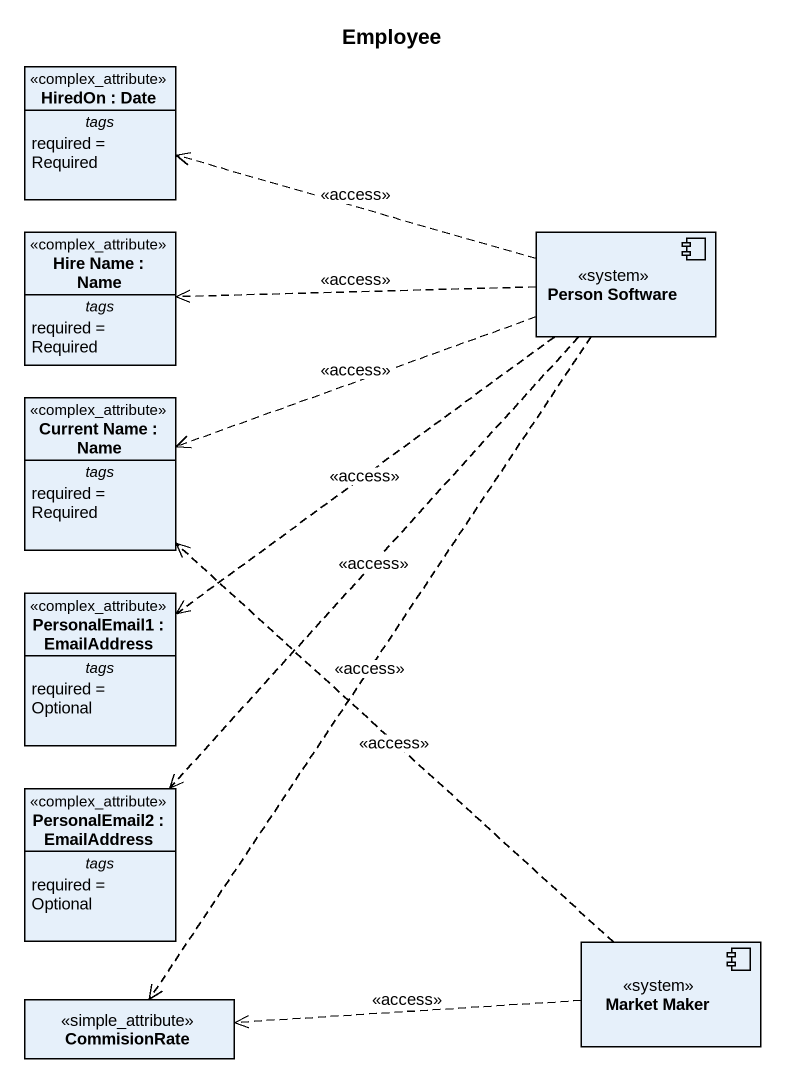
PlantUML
@startuml
title Employee
rectangle "HiredOn : Date" as HiredOn <<complex_attribute>>
rectangle "Hire Name : Name" as Hire_Name <<complex_attribute>>
component "Person Software" as Person_Software <<system>>
rectangle "Current Name : Name" as Current_Name <<complex_attribute>>
rectangle "PersonalEmail1 : EmailAddress" as PersonalEmail1 <<complex_attribute>>
rectangle "PersonalEmail2 : EmailAddress" as PersonalEmail2 <<complex_attribute>>
rectangle CommisionRate <<simple_attribute>>
component "Market Maker" as Market_Maker <<system>>
Person_Software .left.> HiredOn : <<access>>
Person_Software .left.> Hire_Name : <<access>>
Person_Software .left.> Current_Name : <<access>>
Person_Software ..> PersonalEmail1 : <<access>>
Person_Software ..> PersonalEmail2 : <<access>>
Person_Software ..> CommisionRate : <<access>>
Market_Maker .up.> Current_Name : <<access>>
Market_Maker .left.> CommisionRate : <<access>>
@enduml
